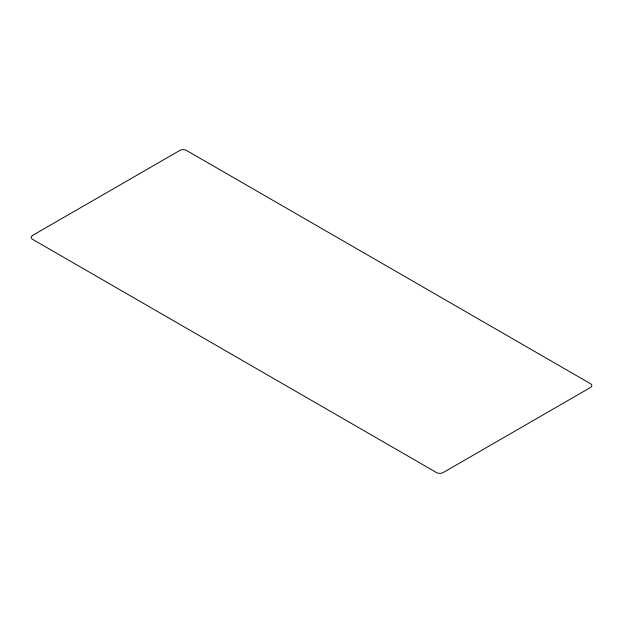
<?xml version="1.0" encoding="UTF-8"?>
<svg xmlns="http://www.w3.org/2000/svg" width="623" height="623" viewBox="0 0 623 623"><rect width="100%" height="100%" fill="white"/><g stroke="black" fill="none" stroke-linecap="round" stroke-linejoin="round"><path stroke-width="0.93" d="M32.505 235.463L32.147 235.704A4.844 2.796 0 0 0 32.147 239.1L436.894 472.779A4.836 2.796 0 0 0 442.789 472.779L590.853 387.296A4.836 2.796 0 0 0 590.853 383.9L186.106 150.221A4.844 2.796 0 0 0 180.211 150.221L32.505 235.463"/></g></svg>
